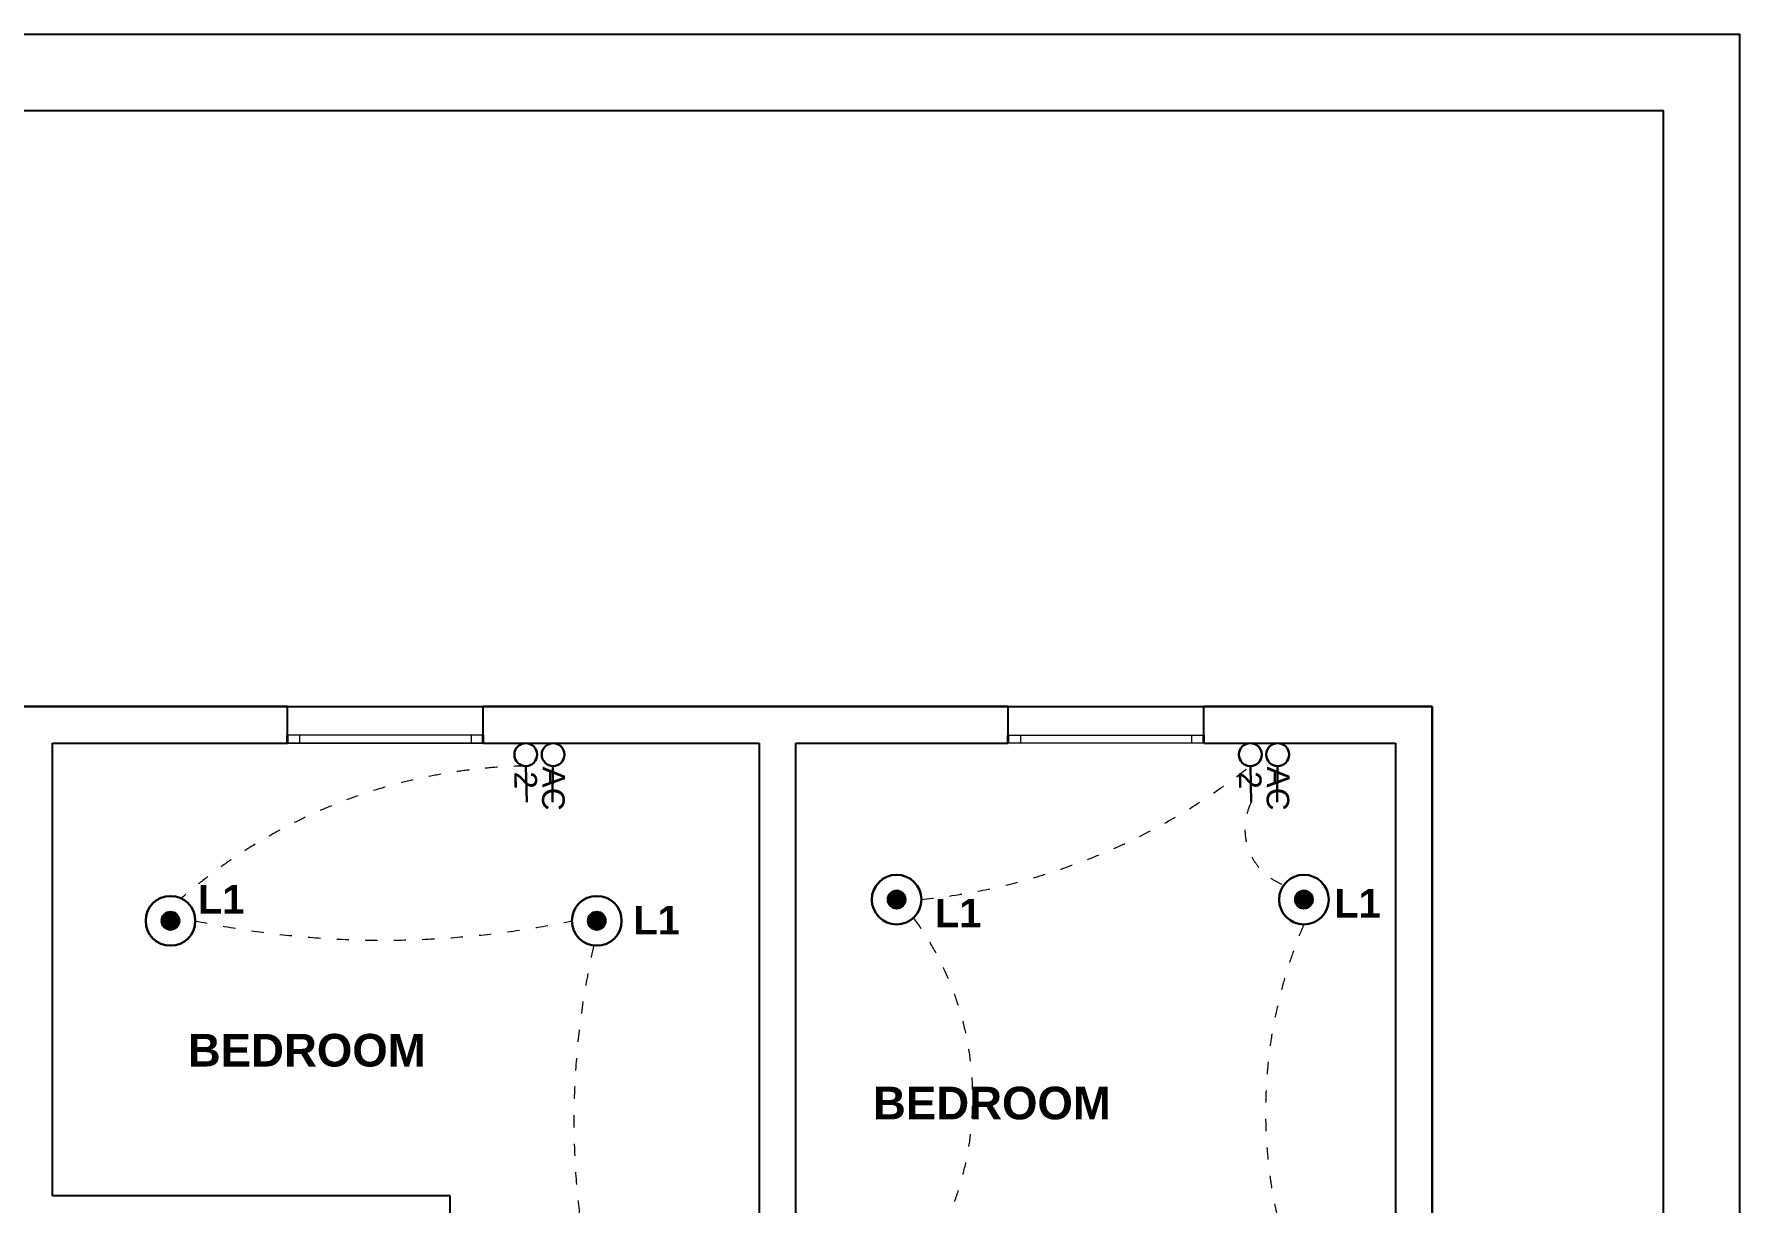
# Model space of a CAD drawing. Header units: inches. Extents: x 23 to 2032867, y 13 to 664695.
# Drawn here: x 174347 to 184809, y 307837 to 315005 of the extents above; entities that cross this region are included whole.
import ezdxf
from ezdxf.enums import TextEntityAlignment as Align

# ---------------------------------------------------------------- set-up
doc = ezdxf.new("R2010")
doc.units = ezdxf.units.IN
doc.header["$MEASUREMENT"] = 0
doc.linetypes.add('DASHED1', pattern=[1, 0.3, -0.4, 0.3])
doc.linetypes.add('Hidden Line', pattern=[391.222223, 282.222223, -109])
for name, color, linetype, lineweight, true_color in [('Annotation - Text_Pen_No__86', 7, 'Continuous', 20, 0x5555ff), ('ARCHICAD Windows_Pen_No__23', 7, 'Continuous', 20, 0xff6600), ('ARCHICAD Windows_Pen_No__3', 7, 'Continuous', 18, 0xff6600), ('Structural - Bearing_Pen_No__89', 7, 'Continuous', 20, 0x71cebe)]:
    doc.layers.add(name, color=color, linetype=linetype, lineweight=lineweight, true_color=true_color)
doc.layers.add('ARCHICAD Windows_Pen_No__27', color=7, linetype='Continuous', lineweight=35)
doc.layers.add('Structural - Bearing_Pen_No__27', color=7, linetype='Continuous', lineweight=35)
for name, color, linetype in [('E-inst', 3, 'Continuous'), ('E-inst.', 3, 'Continuous'), ('LIAB', 8, 'Continuous'), ('PLOTYR', 15, 'Continuous')]:
    doc.layers.add(name, color=color, linetype=linetype)
doc.styles.add('GENERATED_STYLE_2', font='arialbd.ttf')
doc.styles.add('NEW', font='swisseb.ttf', dxfattribs={"width": 0.75})
doc.styles.add('ORIG2', font='ORIG2')

msp = doc.modelspace()

# ---------------------------------------------------------------- hatches: boundary and pattern name
at = {"layer": 'E-inst.', "lineweight": 30}
for points in [[(179582.821, 309697.277, -1), (179691.519, 309697.277, -1)], [(182080.408, 309697.277, -1), (182189.106, 309697.277, -1)], [(175129.4, 309566.876, -1), (175238.098, 309566.876, -1)], [(177743.939, 309566.876, -1), (177852.638, 309566.876, -1)]]:
    msp.add_hatch(color=256, dxfattribs=at).paths.add_polyline_path(points)

# ---------------------------------------------------------------- linework, layer by layer
at = {"layer": 'ARCHICAD Windows_Pen_No__23', "color": 8, "linetype": 'Continuous'}
for p, q in [((175976.875, 310706.203), (175901.875, 310706.203)), ((175976.875, 310706.203), (175901.875, 310706.203)), ((175976.875, 310656.203), (175976.875, 310706.203)), ((175976.875, 310656.203), (175976.875, 310706.203)), ((177101.875, 310706.203), (177026.875, 310706.203)), ((177026.875, 310706.203), (177026.875, 310656.203)), ((177101.875, 310706.203), (177026.875, 310706.203)), ((177026.875, 310706.203), (177026.875, 310656.203)), ((180321.837, 310706.203), (180396.837, 310706.203)), ((180396.837, 310706.203), (180396.837, 310656.203)), ((181446.837, 310656.203), (181446.837, 310706.203)), ((181446.837, 310706.203), (181521.837, 310706.203)), ((175901.875, 310656.203), (175976.875, 310656.203)), ((175901.875, 310656.203), (175976.875, 310656.203)), ((177026.875, 310656.203), (177101.875, 310656.203)), ((177026.875, 310656.203), (177101.875, 310656.203)), ((180396.837, 310656.203), (180321.837, 310656.203)), ((181521.837, 310656.203), (181446.837, 310656.203))]:
    msp.add_line(p, q, dxfattribs=at)
at = {"layer": 'ARCHICAD Windows_Pen_No__27', "color": 8, "linetype": 'Continuous'}
for p, q in [((175901.875, 310656.203), (175901.875, 310706.203)), ((175901.875, 310656.203), (175901.875, 310706.203)), ((177101.875, 310656.203), (177101.875, 310706.203)), ((177101.875, 310656.203), (177101.875, 310706.203)), ((180321.837, 310656.203), (180321.837, 310706.203)), ((181521.837, 310656.203), (181521.837, 310706.203))]:
    msp.add_line(p, q, dxfattribs=at)
at = {"layer": 'ARCHICAD Windows_Pen_No__3', "color": 8, "linetype": 'Continuous'}
for p, q in [((177101.875, 310881.203), (175901.875, 310881.203)), ((177101.875, 310881.203), (175901.875, 310881.203)), ((181521.837, 310881.203), (180321.837, 310881.203)), ((177026.875, 310706.203), (175976.875, 310706.203)), ((177026.875, 310706.203), (175976.875, 310706.203)), ((180396.837, 310706.203), (181446.837, 310706.203)), ((177101.875, 310656.203), (175901.875, 310656.203)), ((177101.875, 310656.203), (175901.875, 310656.203)), ((175976.875, 310656.203), (177026.875, 310656.203)), ((175976.875, 310656.203), (177026.875, 310656.203)), ((181521.837, 310656.203), (180321.837, 310656.203)), ((181446.837, 310656.203), (180396.837, 310656.203))]:
    msp.add_line(p, q, dxfattribs=at)
at = {"layer": 'E-inst', "color": 3, "lineweight": 30}
for p, q in [((177364.052, 310516.317), (177368.267, 310293.763)), ((177529.366, 310516.31), (177526.355, 310293.737)), ((181807.543, 310516.317), (181811.758, 310293.763)), ((181972.857, 310516.31), (181969.846, 310293.737))]:
    msp.add_line(p, q, dxfattribs=at)
for centre in [(177362.57, 310586.252), (177530.47, 310586.252), (181806.06, 310586.252), (181973.961, 310586.252)]:
    msp.add_circle(centre, 69.951, dxfattribs=at)
at = {"layer": 'E-inst.', "lineweight": 30}
for centre, radius in [((179637.17, 309697.277), 152.207), ((182134.757, 309697.277), 152.207), ((175183.749, 309566.876), 152.207), ((177798.289, 309566.876), 152.207), ((179637.17, 309697.277), 54.349), ((182134.757, 309697.277), 54.349), ((175183.749, 309566.876), 54.349), ((177798.289, 309566.876), 54.349)]:
    msp.add_circle(centre, radius, dxfattribs=at)
at = {"layer": 'E-inst.', "color": 6, "linetype": 'DASHED1', "lineweight": 20, "ltscale": 250}
for centre, radius, start, end in [((177417.498, 307215.381), 3301.369, 90.9275943, 131.0650953), ((179395.433, 313559.639), 3882.4, 275.82378, 308.3827506), ((182137.721, 310129.996), 364.791, 153.3245539, 249.8682895), ((176491.019, 315122.322), 5674.253, 258.2546628, 281.7453372), ((178240.684, 308480.424), 1863.457, 318.5389619, 36.3852252), ((184826.492, 308395.84), 2926.801, 156.8800389, 203.1199611), ((182480.465, 308338.615), 4822.516, 167.0932336, 193.8563947)]:
    msp.add_arc(centre, radius, start, end, dxfattribs=at)
at = {"layer": 'LIAB', "color": 7, "linetype": 'Continuous', "ltscale": 256.031999}
for p in [(146909.077, 314535.73), (184339.191, 288529.775)]:
    msp.add_line(p, (184339.191, 314535.73), dxfattribs=at)
at = {"layer": 'PLOTYR', "color": 1, "linetype": 'Continuous', "ltscale": 250}
for p in [(146316.043, 315005.152), (184808.613, 288060.353)]:
    msp.add_line(p, (184808.613, 315005.152), dxfattribs=at)
at = {"layer": 'Structural - Bearing_Pen_No__27', "color": 8, "linetype": 'Continuous', "lineweight": 25}
for p, q in [((174459.907, 310881.203), (174234.907, 310881.203)), ((175901.875, 310881.203), (174459.907, 310881.203)), ((175901.875, 310881.203), (174459.907, 310881.203)), ((175901.875, 310706.203), (175901.875, 310881.203)), ((175901.875, 310706.203), (175901.875, 310881.203)), ((177101.875, 310706.203), (177101.875, 310881.203)), ((177101.875, 310706.203), (177101.875, 310881.203)), ((179019.175, 310881.203), (177101.875, 310881.203)), ((180321.837, 310881.203), (177101.875, 310881.203)), ((180321.837, 310706.203), (180321.837, 310881.203)), ((181521.837, 310706.203), (181521.837, 310881.203)), ((182921.925, 310881.203), (181521.837, 310881.203)), ((182921.925, 305528.677), (182921.925, 310881.203)), ((175901.875, 310656.203), (175901.875, 310706.203)), ((175901.875, 310656.203), (175901.875, 310706.203)), ((177101.875, 310656.203), (177101.875, 310706.203)), ((177101.875, 310656.203), (177101.875, 310706.203)), ((180321.837, 310656.203), (180321.837, 310706.203)), ((181521.837, 310656.203), (181521.837, 310706.203)), ((174459.907, 307880.237), (174459.907, 310656.203)), ((174459.907, 310656.203), (175901.875, 310656.203)), ((174459.907, 310656.203), (175901.875, 310656.203)), ((177101.875, 310656.203), (178794.175, 310656.203)), ((177101.875, 310656.203), (178794.175, 310656.203)), ((178794.175, 310656.203), (178794.175, 306140.445)), ((179019.175, 306140.445), (179019.175, 310656.203)), ((179019.175, 310656.203), (180321.837, 310656.203)), ((181521.837, 310656.203), (182696.925, 310656.203)), ((182696.925, 310656.203), (182696.925, 306140.445)), ((176899.977, 307880.237), (174459.907, 307880.237)), ((176899.977, 307655.237), (176899.977, 307880.237))]:
    msp.add_line(p, q, dxfattribs=at)
at = {"layer": 'Structural - Bearing_Pen_No__89', "color": 8, "linetype": 'Continuous', "lineweight": 25}
for p, q in [((174234.907, 310881.203), (182921.925, 310881.203)), ((182921.925, 310881.203), (182919.907, 298431.203))]:
    msp.add_line(p, q, dxfattribs=at)

# ---------------------------------------------------------------- texts
at = {"layer": 'Annotation - Text_Pen_No__86', "color": 8, "linetype": 'Hidden Line', "lineweight": 25, "style": 'GENERATED_STYLE_2'}
for p in [(175290.009, 308673.27), (179491.916, 308349.371)]:
    msp.add_text('BEDROOM', height=200, dxfattribs=at).set_placement(p)
at = {"layer": 'E-inst', "color": 7, "lineweight": 30, "style": 'NEW'}
for p in [(175494.45, 309698.375, -1168.161), (182463.565, 309674.183, -1168.161), (178165.284, 309570.782, -1168.161), (180014.272, 309614.25, -1168.161)]:
    msp.add_text('L1', height=175, rotation=360, dxfattribs=at).set_placement(p, align=Align.MIDDLE)
at = {"layer": 'E-inst', "color": 7, "lineweight": 30, "char_height": 138.74777, "width": 5827.10721, "style": 'ORIG2'}
for s, insert, attachment_point, rotation in [('{\\fArial|b0|i0|c0|p34;AC}', (177604.583, 310511.14, 13888.51), 1, 269.0952282), ('{\\fArial|b0|i0|c0|p34;AC}', (182048.074, 310511.14, 13888.51), 1, 269.0952282), ('{\\fArial|b0|i0|c0|p34;2}', (177432.49, 310377.218, 13888.51), 3, 271.2145695), ('{\\fArial|b0|i0|c0|p34;2}', (181875.981, 310377.218, 13888.51), 3, 271.2145695)]:
    msp.add_mtext(s, dxfattribs=dict(at, insert=insert, attachment_point=attachment_point, rotation=rotation))

doc.saveas('drawing.dxf')
